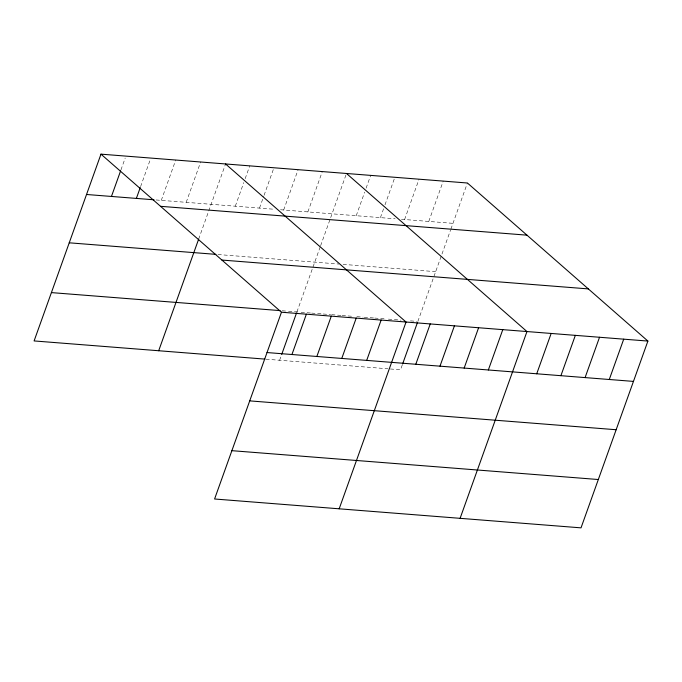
<?xml version="1.0" encoding="UTF-8"?>
<svg xmlns="http://www.w3.org/2000/svg" width="682" height="682" viewBox="0 0 682 682"><rect width="100%" height="100%" fill="white"/><g stroke="black" fill="none" stroke-linecap="round" stroke-linejoin="round"><path stroke-width="0.51" stroke-dasharray="3.41 2.56" d="M120.961 169.886L125.19 158.079M140.594 186.604L150.458 159.059M161.284 200.372L175.726 160.04M186.203 202.332L200.644 162.001M198.667 239.092L225.563 163.961M235.307 206.203L243.764 182.588M245.17 178.658L249.748 165.862M259.492 208.104L263.721 196.297M264.07 195.316L273.934 167.772M283.678 210.005L298.119 169.673M307.863 211.914L322.305 171.574M279.611 360.258L281.342 355.424M296.917 311.93L320.284 246.679M320.625 245.708L346.49 173.484M356.234 215.717L364.682 192.111M366.098 188.172L370.676 175.385M380.42 217.626L383.591 208.769M384.998 204.839L394.861 177.294M404.605 219.527L419.046 179.196M428.79 221.428L443.232 181.097M402.269 364.947L400.539 369.78L388.97 368.868M417.844 321.452L450.546 230.098M450.896 229.135L467.417 183.006M156.093 199.962L274.215 209.263M280.524 209.758L395.142 218.786M401.451 219.28L452.976 223.338M218.001 254.522L338.928 264.045M343.131 264.377L435.67 271.666M282.195 310.779L287.454 311.188M288.503 311.273L300.071 312.185M301.12 312.262L310.583 313.012M311.64 313.089L321.103 313.839M323.208 314.001L330.565 314.581M331.614 314.666L341.077 315.408M342.134 315.493L351.597 316.235M356.857 316.653L363.165 317.147M364.214 317.232L373.676 317.974M374.725 318.059L384.196 318.809M388.399 319.133L401.016 320.131M410.479 320.872L416.787 321.375M265.946 359.184L387.922 368.792"/><path stroke-width="1.02" d="M100.979 154.149L281.461 312.22L214.583 498.994L581.021 527.851L647.9 341.068L467.417 183.006L100.979 154.149L34.1 340.932L264.889 359.099M111.456 196.45L120.612 170.867M136.374 198.411L140.245 187.593M158.693 350.744L198.667 239.092M281.692 354.461L296.568 312.902M291.939 354.512L306.38 314.18M316.857 356.473L331.299 316.141M341.776 358.434L356.217 318.102M366.694 360.403L381.136 320.063M339.176 508.806L406.054 322.032L225.563 163.961M402.61 363.983L417.495 322.424M415.798 364.265L430.24 323.933M439.984 366.166L454.425 325.834M464.161 368.075L478.602 327.744M488.346 369.976L502.787 329.645M460.103 518.329L526.973 331.546L346.49 173.484M536.717 373.787L551.158 333.455M560.902 375.688L575.344 335.356M585.088 377.598L599.529 337.258M609.273 379.499L623.715 339.167M86.537 194.489L154.021 199.8M160.534 206.314L526.973 235.162M69.232 242.809L215.904 254.36M221.906 260.055L588.336 288.904M51.406 292.604L280.089 310.608M281.461 312.22L647.9 341.068M267.02 352.551L633.459 381.4M249.714 400.88L616.153 429.728M231.889 450.674L598.327 479.523"/></g></svg>
